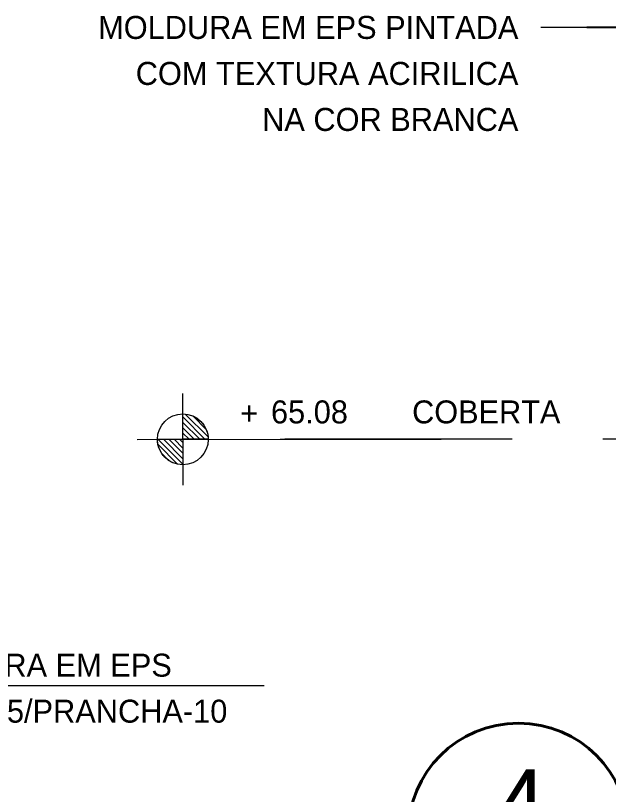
# Model space of a CAD drawing. Header units: metres. Extents: x 3.9 to 63.3, y 8 to 50.1.
# Drawn here: x 49.875 to 52.453, y 42.281 to 45.668 of the extents above; entities that cross this region are included whole.
import ezdxf
from ezdxf.enums import TextEntityAlignment as Align

# ---------------------------------------------------------------- set-up
doc = ezdxf.new("R2010")
doc.units = ezdxf.units.M
doc.header["$MEASUREMENT"] = 0
doc.linetypes.add('DGN Style 3', pattern=[1.383601, 0.988287, -0.395315])
doc.layers.get('Defpoints').update_dxf_attribs({"lineweight": 0})
for name, color, linetype, lineweight in [('24 - Textos Gerais', 7, 'Continuous', 0), ('Level 1', 7, 'Continuous', 0), ('Level 11-1', 7, 'Continuous', 0), ('Level 12', 7, 'Continuous', 0)]:
    doc.layers.add(name, color=color, linetype=linetype, lineweight=lineweight)
doc.styles.add('Style-CIVIL', font='CIVIL.shx')
doc.styles.add('Style-INTL_ENGINEERING', font='INTL_ENGINEERING.shx')
doc.dimstyles.get("Standard").update_dxf_attribs({"dimtxt": 0.18, "dimasz": 0.18, "dimexe": 0.18, "dimexo": 0.0625, "dimgap": 0.09, "dimtad": 0, "dimtih": 1, "dimtoh": 1, "dimdec": 4, "dimzin": 1, "dimdsep": 46, "dimtxsty": 'Standard', "dimcen": 0, "dimadec": 0, "dimazin": 0, "dimtfac": 1, "dimtdec": 4, "dimtofl": 0, "dimtmove": 0, "dimatfit": 3, "dimfxl": 0, "dimtolj": 1, "dimtzin": 1, "dimarcsym": 0})

# ---------------------------------------------------------------- blocks, each defined once
blk = doc.blocks.new('*U657')
at = {"layer": 'Level 11-1', "color": 2, "linetype": 'Continuous', "lineweight": 40}
blk.add_line((-0.087784, -0.000765), (0.029611, -0.000764), dxfattribs=at)
at = {"layer": 'Level 11-1', "color": 2, "linetype": 'Continuous', "lineweight": 0}
blk.add_line((-0.055399, -0.00443), (0.019629, -0.004422), dxfattribs=at)
at = {"layer": 'Level 11-1', "color": 2, "linetype": 'Continuous', "lineweight": 40}
blk.add_circle((-0.078187, -0.000775), 0.0096, dxfattribs=at)
at = {"layer": 'Level 11-1', "color": 2, "linetype": 'Continuous', "lineweight": 40, "style": 'Style-INTL_ENGINEERING'}
blk.add_text('CORTE PARCIAL-CP2', height=0.00599988, rotation=0.00068, dxfattribs=at).set_placement((-0.06465, 0.00138))
at = {"layer": 'Level 11-1', "color": 2, "linetype": 'Continuous', "lineweight": 0, "style": 'Style-INTL_ENGINEERING'}
blk.add_text('ESCALA', height=0.0019999, rotation=0.00068, dxfattribs=at).set_placement((-0.055584, -0.00478), align=Align.MIDDLE_RIGHT)
at = {"layer": 'Level 11-1', "color": 2, "linetype": 'Continuous', "lineweight": 13, "style": 'Style-INTL_ENGINEERING'}
blk.add_text('1:50', height=0.0019999, rotation=0.00068, dxfattribs=at).set_placement((0.021591, -0.00444), align=Align.MIDDLE_LEFT)
at = {"layer": 'Level 11-1', "color": 2, "linetype": 'Continuous', "lineweight": 40, "insert": (-0.07801, -0.00121), "char_height": 0.006, "attachment_point": 8, "rotation": 0.00068, "line_spacing_factor": 0.6, "style": 'Style-INTL_ENGINEERING'}
blk.add_mtext('4\\P', dxfattribs=at)
at = {"layer": 'Level 11-1', "color": 2, "linetype": 'Continuous', "lineweight": 13, "insert": (-0.07778, -0.007637), "char_height": 0.0019999, "attachment_point": 8, "rotation": 0.00068, "line_spacing_factor": 0.6, "style": 'Style-INTL_ENGINEERING'}
blk.add_mtext('08\\P', dxfattribs=at)
blk = doc.blocks.new('TerminatorOpen')
at = {"color": 0, "linetype": 'ByBlock', "lineweight": -2}
for q in [(-1, 0.5), (-1, 0), (-1, -0.5)]:
    blk.add_line((0, 0), q, dxfattribs=at)
blk = doc.blocks.new('*U658')
at = {"layer": '24 - Textos Gerais', "color": 2, "linetype": 'Continuous', "lineweight": 0}
blk.add_line((-0.6886, 0.05), (-0.5886, 0.05), dxfattribs=at)
at = {"layer": '24 - Textos Gerais', "color": 2, "linetype": 'Continuous', "lineweight": 0, "extrusion": (0, 0, -1), "insert": (-0.5398, 0.075), "char_height": 0.05, "attachment_point": 3, "text_direction": (-1, 0, 0), "line_spacing_factor": 1.2, "style": 'Style-CIVIL'}
blk.add_mtext('MOLDURA EM EPS PINTADA\\PCOM TEXTURA ACIRILICA\\PNA COR BRANCA\\P', dxfattribs=at)
blk = doc.blocks.new('*U650')
at = {"layer": 'Level 12', "color": 131, "linetype": 'Continuous', "lineweight": 0}
for p, q in [((1.2611, -0.2681), (-1.2611, 0.5276)), ((0.8812, -0.1492), (1.001, 0.2303)), ((0.9314, 0.0132), (1.0424, -0.2001)), ((0.9465, 0.0577), (1.0856, -0.2127)), ((0.9907, 0.0448), (1.1001, -0.1701)), ((0.9176, -0.0339), (0.9966, -0.1857)), ((1.0591, -0.0177), (1.0894, -0.0776)), ((0.6644, -0.1018), (0.7965, -0.3511)), ((0.6965, -0.0899), (0.8228, -0.3343)), ((0.7401, -0.1047), (0.8373, -0.2885)), ((0.7859, -0.1192), (0.8514, -0.2437)), ((0.8297, -0.133), (0.8643, -0.1995)), ((0.89, -0.1216), (0.9079, -0.1577)), ((0.9044, -0.0758), (0.9518, -0.1715)), ((0.6604, -0.1645), (0.7381, -0.317)), ((0.8812, -0.1492), (0.7608, -0.5276)), ((0.8755, -0.1474), (0.8785, -0.1547))]:
    blk.add_line(p, q, dxfattribs=at)
at = {"layer": 'Level 12', "color": 131, "linetype": 'Continuous', "lineweight": 0, "flags": 128}
for points in [[(0.9479, 0.0623, -0.414214), (1.0922, -0.2149), (1.091, -0.2155), (0.8812, -0.1492), (0.9483, 0.0634)], [(0.815, -0.3591, -0.414214), (0.6708, -0.0819), (0.6705, -0.0827), (0.8812, -0.1492), (0.815, -0.3591)]]:
    blk.add_lwpolyline(points, format="xyb", close=True, dxfattribs=at)
at = {"layer": 'Level 12', "color": 131, "linetype": 'Continuous', "lineweight": 0}
blk.add_circle((0.8815, -0.1484), 0.2209, dxfattribs=at)
at = {"layer": 'Level 12', "color": 2, "linetype": 'Continuous', "lineweight": 13, "style": 'Style-CIVIL'}
blk.add_text('+', height=0.2, rotation=162.48642, dxfattribs=at).set_placement((0.3675, -0.1197))

msp = doc.modelspace()

# ---------------------------------------------------------------- linework, layer by layer
at = {"layer": 'Defpoints', "color": 91, "linetype": 'DGN Style 3', "lineweight": 0}
msp.add_line((53.4178, 43.8253), (50.9958, 43.8253), dxfattribs=at)
at = {"layer": 'Level 1', "color": 2, "linetype": 'Continuous', "lineweight": 0}
msp.add_line((51.6754, 43.8252), (51.025, 43.8252), dxfattribs=at)
at = {"layer": 'Level 12', "color": 2, "linetype": 'Continuous', "lineweight": 13}
msp.add_line((50.9555, 42.7533), (48.9074, 42.7533), dxfattribs=at)

# ---------------------------------------------------------------- block references
at = {"layer": '24 - Textos Gerais', "color": 2, "linetype": 'Continuous', "lineweight": 0, "extrusion": (0, 0, -1), "xscale": 2, "yscale": 2, "zscale": 2}
msp.add_blockref('*U658', (-50.982, 45.5164), dxfattribs=at)
at = {"layer": 'Level 11-1', "color": 2, "linetype": 'Continuous', "lineweight": 40, "xscale": 50, "yscale": 50, "zscale": 50}
msp.add_blockref('*U657', (55.9711, 42.1501), dxfattribs=at)
at = {"layer": 'Level 12', "color": 131, "linetype": 'Continuous', "lineweight": 0, "xscale": 0.4999963198448353, "yscale": 0.4999963198448353, "zscale": 0.4999963198448353, "rotation": 197.5135703570645}
msp.add_blockref('*U650', (51.0447, 43.8871), dxfattribs=at)

# ---------------------------------------------------------------- texts
at = {"layer": 'Level 1', "color": 2, "linetype": 'Continuous', "lineweight": 0, "style": 'Style-CIVIL'}
msp.add_text('65.08', height=0.1, rotation=360, dxfattribs=at).set_placement((50.9855, 43.9445), align=Align.MIDDLE_LEFT)
at = {"layer": 'Level 12', "color": 2, "linetype": 'Continuous', "lineweight": 13, "style": 'Style-CIVIL'}
msp.add_text('COBERTA', height=0.09975, rotation=360, dxfattribs=at).set_placement((51.5994, 43.9445), align=Align.MIDDLE_LEFT)
at = {"layer": 'Level 12', "color": 2, "linetype": 'Continuous', "lineweight": 13, "insert": (49.9486, 42.7425), "char_height": 0.099999, "attachment_point": 5, "line_spacing_factor": 1.200006, "style": 'Style-INTL_ENGINEERING'}
msp.add_mtext('MOLDURA EM EPS\\PVER DET.-15/PRANCHA-10\\P', dxfattribs=at)

# ---------------------------------------------------------------- leaders
at = {"layer": 'Level 12', "color": 2, "linetype": 'Continuous', "lineweight": 0}
msp.add_leader([(54.7878, 45.6164), (52.3592, 45.6164)], dimstyle='Standard', override={"dimtxt": 0.1, "dimasz": 0.1, "dimgap": 0, "dimtad": 1, "dimtxsty": 'Style-CIVIL', "dimldrblk": 'TerminatorOpen'}, dxfattribs=at)

doc.saveas('drawing.dxf')
